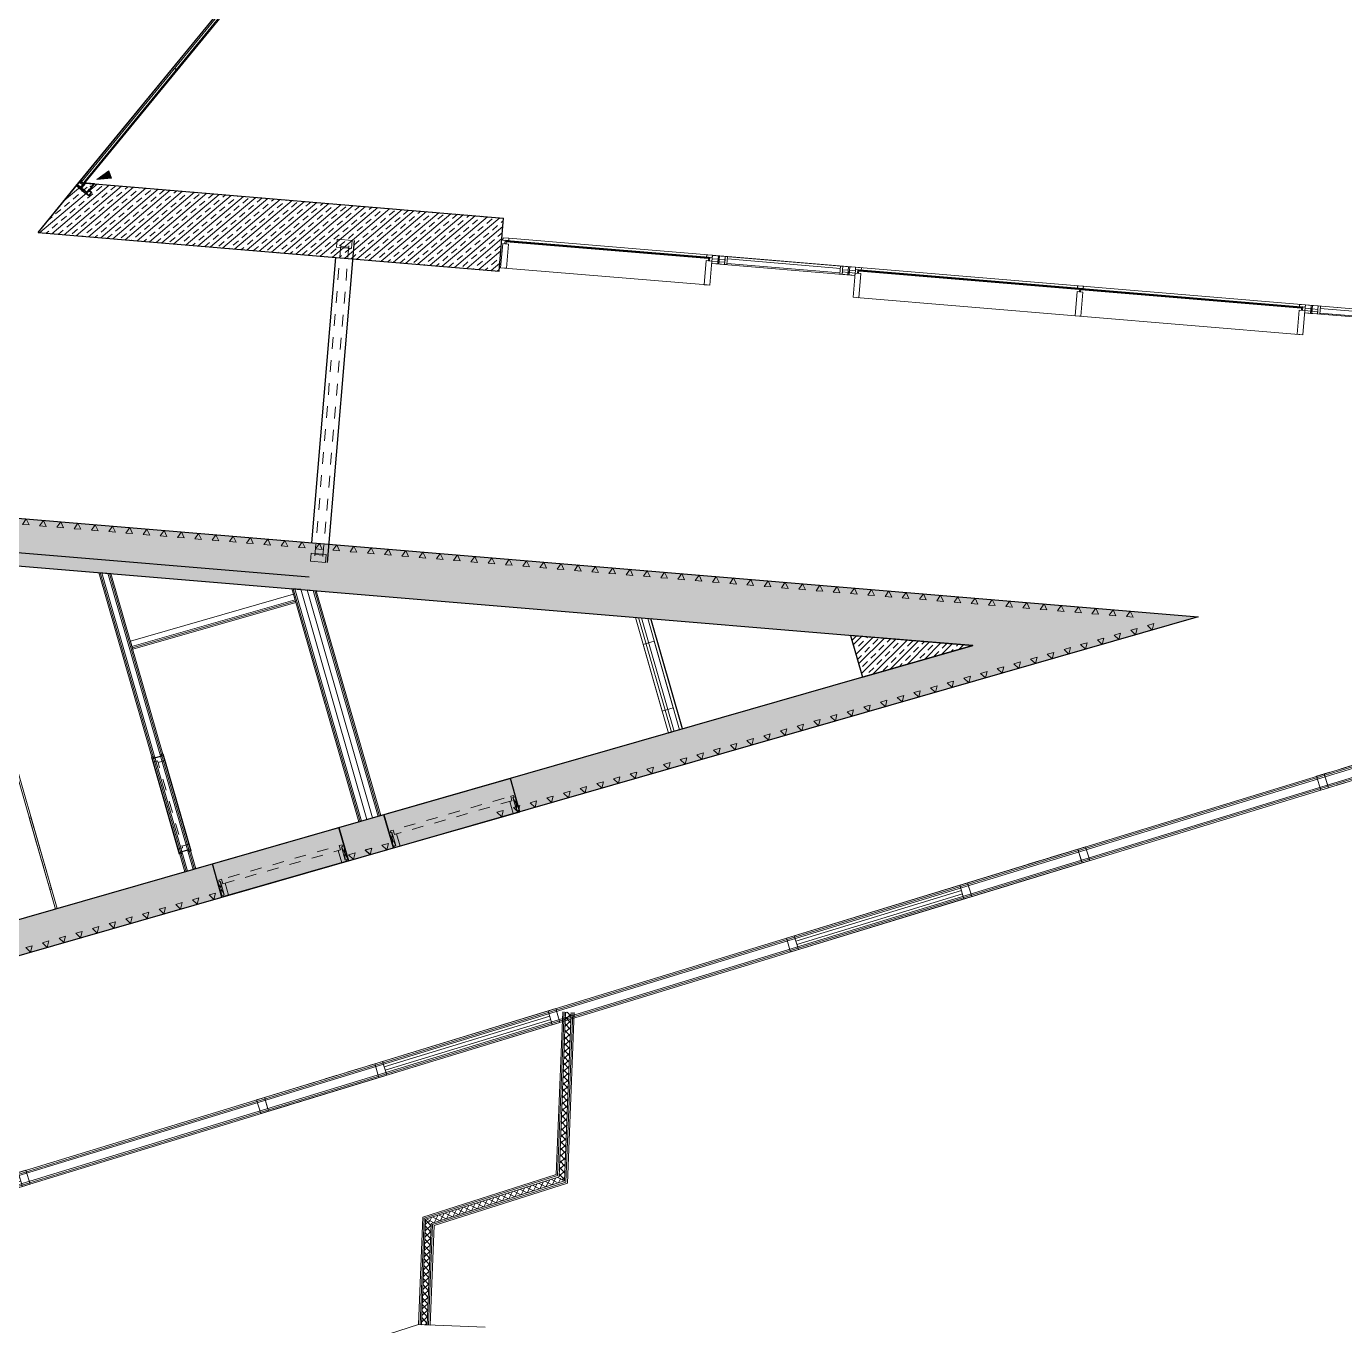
# Model space of a CAD drawing. Header units: metres. Extents: x 66528 to 66676, y 35171 to 35248.
# Drawn here: x 66612.03 to 66623.46, y 35204.18 to 35215.44 of the extents above; entities that cross this region are included whole.
import ezdxf

# ---------------------------------------------------------------- set-up
doc = ezdxf.new("R2010")
doc.units = ezdxf.units.M
doc.header["$LTSCALE"] = 0.00254
doc.linetypes.add('Ohne Titel-22', pattern=[0.78736, 0.39368, -0.39368])
doc.linetypes.add('Ohne Titel-26', pattern=[0.629921, 0.314961, -0.314961])
for name, color, linetype, lineweight in [('AUSBAU - Darstellungen - Fassade', 7, 'Continuous', 13), ('AUSBAU - Darstellungen - Trockenbau', 7, 'Continuous', 13), ('AUSBAU - Darstellungen - WC - Trennwände', 7, 'Continuous', 13), ('AUSBAU - Darstellungen - Wände - Mauerwerk', 7, 'Continuous', 25), ('AUSBAU - Objekte - Türen', 7, 'Continuous', 13), ('Keine', 7, 'Continuous', 9), ('ROHBAU - Darstellungen - Decken', 150, 'Continuous', 25), ('ROHBAU - Darstellungen - Sichtbetonklassen', 7, 'Continuous', 5), ('ROHBAU - Darstellungen - Wände', 7, 'Continuous', 25)]:
    doc.layers.add(name, color=color, linetype=linetype, lineweight=lineweight)

# ---------------------------------------------------------------- blocks, each defined once
blk = doc.blocks.new('Tür_TB_87.5cm_10cm-2')
at = {"layer": 'AUSBAU - Objekte - Türen', "lineweight": 18}
for p, q in [((-0.443, 0), (-0.443, -0.013)), ((-0.443, -0.013), (-0.443, 0)), ((0.432, 0), (0.432, -0.013)), ((0.432, -0.013), (0.432, 0)), ((-0.443, -0.013), (-0.428, -0.013)), ((-0.443, -0.1), (-0.443, -0.087)), ((-0.443, -0.087), (-0.443, -0.1)), ((-0.428, -0.087), (-0.443, -0.087)), ((0.432, -0.013), (0.417, -0.013)), ((0.417, -0.087), (0.432, -0.087)), ((0.432, -0.1), (0.432, -0.087)), ((0.432, -0.087), (0.432, -0.1))]:
    blk.add_line(p, q, dxfattribs=at)
at = {"layer": 'AUSBAU - Objekte - Türen', "color": 255, "lineweight": 25, "flags": 128}
blk.add_lwpolyline([(-0.443, 0), (-0.443, -0.013), (-0.428, -0.013), (-0.428, -0.087), (-0.443, -0.087), (-0.443, -0.1), (0.432, -0.1), (0.432, -0.087), (0.417, -0.087), (0.417, -0.013), (0.432, -0.013), (0.432, 0)], close=True, dxfattribs=at)
at = {"layer": 'AUSBAU - Objekte - Türen', "lineweight": 18, "flags": 128}
for points in [[(-0.428, -0.1), (-0.383, -0.1), (-0.383, -0.04), (-0.398, -0.04), (-0.398, 0), (-0.428, 0)], [(0.417, -0.1), (0.372, -0.1), (0.372, -0.04), (0.387, -0.04), (0.387, 0), (0.417, 0)]]:
    blk.add_lwpolyline(points, close=True, dxfattribs=at)
at = {"layer": 'AUSBAU - Objekte - Türen', "color": 9, "linetype": 'Ohne Titel-26', "lineweight": 5, "flags": 128}
blk.add_lwpolyline([(-0.383, -0.04), (-0.398, -0.04), (-0.398, -0.02), (-0.398, 0), (0.387, 0), (0.387, -0.04), (0.373, -0.04)], close=True, dxfattribs=at)
blk = doc.blocks.new('SB 4')
at = {"layer": 'ROHBAU - Darstellungen - Sichtbetonklassen', "color": 251, "linetype": 'Continuous', "lineweight": 5, "flags": 128}
for points in [[(-0.121, -0.05), (-0.15, 0), (-0.179, -0.05)], [(-0.029, -0.05), (0, 0), (0.029, -0.05)]]:
    blk.add_lwpolyline(points, close=True, dxfattribs=at)
blk = doc.blocks.new('Gruppe-193-1')
at = {"layer": 'ROHBAU - Darstellungen - Sichtbetonklassen', "color": 7, "rotation": 196.1550094128664}
for p in [(66613.516, 35207.834), (66613.227, 35207.751), (66612.649, 35207.585), (66612.938, 35207.668), (66612.36, 35207.502), (66612.071, 35207.419), (66611.493, 35207.253), (66611.782, 35207.336), (66611.204, 35207.17), (66610.915, 35207.087), (66610.626, 35207.004)]:
    blk.add_blockref('SB 4', p, dxfattribs=at)
blk = doc.blocks.new('Gruppe-194-1')
at = {"layer": 'ROHBAU - Darstellungen - Wände', "color": 7, "rotation": 196.1550094128664}
for p in [(66621.645, 35210.168), (66621.067, 35210.002), (66621.356, 35210.085), (66620.778, 35209.919), (66620.2, 35209.753), (66620.489, 35209.836), (66619.911, 35209.67), (66619.622, 35209.587), (66619.044, 35209.421), (66619.333, 35209.504), (66618.755, 35209.338), (66618.466, 35209.255), (66617.887, 35209.089), (66618.176, 35209.172), (66617.598, 35209.006), (66617.02, 35208.84), (66617.309, 35208.923), (66616.731, 35208.757), (66616.442, 35208.674), (66616.153, 35208.591)]:
    blk.add_blockref('SB 4', p, dxfattribs=at)
blk = doc.blocks.new('Gruppe-195-1')
at = {"layer": 'ROHBAU - Darstellungen - Wände', "color": 7, "rotation": 196.1550094128664}
blk.add_blockref('SB 4', (66614.869, 35208.223), dxfattribs=at)
blk = doc.blocks.new('Gruppe-196-1')
at = {"layer": 'ROHBAU - Darstellungen - Wände', "xscale": -1, "rotation": 355.2371682706811}
for p in [(66605.905, 35211.685), (66606.203, 35211.66), (66606.502, 35211.635), (66606.801, 35211.61), (66607.1, 35211.585), (66607.399, 35211.56), (66607.399, 35211.56), (66607.698, 35211.535), (66607.997, 35211.51), (66608.296, 35211.485), (66608.595, 35211.46), (66608.595, 35211.46), (66608.894, 35211.435), (66609.193, 35211.41), (66609.492, 35211.385), (66609.791, 35211.36), (66610.09, 35211.335), (66610.389, 35211.31), (66610.688, 35211.285), (66610.987, 35211.26), (66611.286, 35211.235), (66611.286, 35211.235), (66611.585, 35211.21), (66611.884, 35211.185), (66612.183, 35211.16), (66612.482, 35211.135), (66612.781, 35211.11), (66613.079, 35211.085), (66613.378, 35211.06), (66613.677, 35211.036), (66613.976, 35211.011), (66613.976, 35211.011), (66614.275, 35210.986), (66614.275, 35210.986), (66614.574, 35210.961), (66614.873, 35210.936), (66615.172, 35210.911), (66615.471, 35210.886), (66615.77, 35210.861), (66616.069, 35210.836), (66616.368, 35210.811), (66616.667, 35210.786), (66616.966, 35210.761), (66616.966, 35210.761), (66617.265, 35210.736), (66617.564, 35210.711), (66617.863, 35210.686), (66618.162, 35210.661), (66618.461, 35210.636), (66618.76, 35210.611), (66619.059, 35210.586), (66619.358, 35210.561), (66619.657, 35210.536), (66619.657, 35210.536), (66619.956, 35210.511), (66620.254, 35210.486), (66620.553, 35210.461), (66620.852, 35210.436), (66620.852, 35210.436), (66621.151, 35210.411), (66621.45, 35210.386)]:
    blk.add_blockref('SB 4', p, dxfattribs=at)
blk = doc.blocks.new('BTS_kombi_flurtür_OG4')
at = {"layer": 'AUSBAU - Objekte - Türen', "linetype": 'Continuous'}
for p, q in [((-0.75, 0.077), (0.75, 0.077)), ((-0.75, 0.047), (0.75, 0.047))]:
    blk.add_line(p, q, dxfattribs=at)
at = {"layer": 'AUSBAU - Objekte - Türen', "linetype": 'Continuous', "lineweight": 5, "flags": 128}
for points in [[(-0.82, 0.125), (-0.75, 0.125), (-0.75, 0), (-0.82, 0)], [(-0.75, 0.125), (0.75, 0.125), (0.75, 0), (-0.75, 0)]]:
    blk.add_lwpolyline(points, close=True, dxfattribs=at)
at = {"layer": 'AUSBAU - Objekte - Türen', "flags": 128}
for points in [[(0.75, 0.125), (0.75, 0), (0.82, 0), (0.82, 0.125)], [(1.82, 0.125), (1.82, 0), (1.89, 0), (1.89, 0.125)]]:
    blk.add_lwpolyline(points, close=True, dxfattribs=at)
at = {"layer": 'AUSBAU - Objekte - Türen', "color": 255, "linetype": 'Continuous', "flags": 128}
blk.add_lwpolyline([(1.82, 0.125), (1.82, 0), (0.82, 0), (0.82, 0.125)], close=True, dxfattribs=at)
at = {"layer": 'AUSBAU - Objekte - Türen', "color": 253, "linetype": 'Ohne Titel-22', "flags": 128}
blk.add_lwpolyline([(1.82, 0.125), (1.82, 0), (0.82, 0), (0.82, 0.125)], close=True, dxfattribs=at)
blk = doc.blocks.new('Nieschentür_4')
at = {"layer": 'AUSBAU - Objekte - Türen', "color": 253, "linetype": 'Ohne Titel-22'}
for p, q in [((-0.035, 1.35), (-0.035, 0)), ((0.035, 1.35), (0.035, 0)), ((-0.035, -1.35), (-0.035, 0)), ((0.035, -1.35), (0.035, 0))]:
    blk.add_line(p, q, dxfattribs=at)
at = {"layer": 'AUSBAU - Objekte - Türen', "linetype": 'Ohne Titel-22'}
for p, q in [((0.035, 1.34), (-0.035, 1.34)), ((0.035, -1.34), (-0.035, -1.34))]:
    blk.add_line(p, q, dxfattribs=at)
at = {"layer": 'AUSBAU - Objekte - Türen', "flags": 128}
for points in [[(0.06, 1.4), (-0.07, 1.4), (-0.07, 1.33), (0.06, 1.33)], [(0.06, -1.4), (-0.07, -1.4), (-0.07, -1.33), (0.06, -1.33)]]:
    blk.add_lwpolyline(points, close=True, dxfattribs=at)
blk = doc.blocks.new('Tür_STB_114cm_30cm')
at = {"layer": 'AUSBAU - Objekte - Türen', "lineweight": 25}
for p, q in [((-1.14, 0.15), (-1.14, -0.15)), ((0, 0.15), (0, -0.15)), ((0, 0.15), (0, -0.15))]:
    blk.add_line(p, q, dxfattribs=at)
at = {"layer": 'AUSBAU - Objekte - Türen', "color": 254, "lineweight": 5}
for p, q in [((-1.115, 0.135), (-1.14, 0.015)), ((-1.115, 0.015), (-1.14, 0.135)), ((-0.025, 0.135), (0, 0.015)), ((-0.025, 0.015), (0, 0.135))]:
    blk.add_line(p, q, dxfattribs=at)
at = {"layer": 'AUSBAU - Objekte - Türen', "color": 255, "linetype": 'Continuous', "lineweight": 25, "flags": 128}
blk.add_lwpolyline([(-1.14, 0.15), (-1.14, -0.15), (0, -0.15), (0, 0.15)], close=True, dxfattribs=at)
at = {"layer": 'AUSBAU - Objekte - Türen', "lineweight": 18, "flags": 128}
for points in [[(-1.115, 0.135), (-1.115, 0.015), (-1.14, 0.015), (-1.14, 0.135)], [(-1.125, 0.15), (-1.08, 0.15), (-1.08, 0.04), (-1.1, 0.04), (-1.1, 0), (-1.125, 0), (-1.125, 0.015), (-1.115, 0.015), (-1.115, 0.135), (-1.125, 0.135)], [(-0.015, 0.15), (-0.06, 0.15), (-0.06, 0.04), (-0.04, 0.04), (-0.04, 0), (-0.015, 0), (-0.015, 0.015), (-0.025, 0.015), (-0.025, 0.135), (-0.015, 0.135)], [(-0.025, 0.135), (-0.025, 0.015), (0, 0.015), (0, 0.135)]]:
    blk.add_lwpolyline(points, close=True, dxfattribs=at)
at = {"layer": 'AUSBAU - Objekte - Türen', "color": 9, "linetype": 'Ohne Titel-26', "lineweight": 5, "flags": 128}
blk.add_lwpolyline([(-1.1, 0.04), (-0.04, 0.04), (-0.04, 0), (-1.1, 0)], close=True, dxfattribs=at)
blk = doc.blocks.new('WC_Tür_Leichtbau')
at = {"layer": 'AUSBAU - Darstellungen - WC - Trennwände', "flags": 128}
for points in [[(-0.3125, 0.0075), (-0.3125, -0.0075), (-0.3255, -0.0075), (-0.3255, 0.0075)], [(0.3255, 0.0075), (0.3255, -0.0075), (0.3125, -0.0075), (0.3125, 0.0075)]]:
    blk.add_lwpolyline(points, close=True, dxfattribs=at)
at = {"layer": 'AUSBAU - Darstellungen - WC - Trennwände', "color": 255, "linetype": 'Continuous', "flags": 128}
blk.add_lwpolyline([(0.3125, 0.0075), (0.3125, -0.0075), (-0.3125, -0.0075), (-0.3125, 0.0075)], close=True, dxfattribs=at)
at = {"layer": 'AUSBAU - Darstellungen - WC - Trennwände', "color": 253, "linetype": 'Ohne Titel-22', "flags": 128}
blk.add_lwpolyline([(0.3125, 0.0075), (0.3125, -0.0075), (-0.3125, -0.0075), (-0.3125, 0.0075)], close=True, dxfattribs=at)
blk = doc.blocks.new('Gruppe-287-1')
at = {"layer": 'ROHBAU - Darstellungen - Wände', "color": 7, "rotation": 196.1550094128664}
blk.add_blockref('SB 4', (66615.013, 35208.264), dxfattribs=at)
blk = doc.blocks.new('pr-riegel_BTS_halle ost')
at = {"layer": 'AUSBAU - Darstellungen - Fassade', "flags": 128}
for points in [[(-0.025, 0.24), (0.025, 0.24), (0.025, 0.03), (-0.025, 0.03)], [(-0.025, 0), (0.025, 0), (0.025, -0.02), (-0.025, -0.02)], [(-0.005, 0.03), (0.005, 0.03), (0.005, 0), (-0.005, 0)]]:
    blk.add_lwpolyline(points, close=True, dxfattribs=at)
blk = doc.blocks.new('INNEN_Tür_Balkon-Halle_H-Schn')
at = {"layer": 'AUSBAU - Darstellungen - Fassade'}
for p, q in [((0.02, 0.05), (1.263, 0.05)), ((0.151, 0.04), (1.133, 0.04)), ((0.11, -0.02), (1.263, -0.02)), ((0.151, 0), (1.133, 0))]:
    blk.add_line(p, q, dxfattribs=at)
at = {"layer": 'AUSBAU - Darstellungen - Fassade', "flags": 128}
for points in [[(0.02, 0.03), (0.071, 0.03), (0.071, 0.01), (0.02, 0.01)], [(0.02, 0.03), (0.071, 0.03), (0.071, 0.01), (0.02, 0.01)], [(0.081, 0.03), (0.131, 0.03), (0.131, 0.01), (0.081, 0.01)], [(0.081, 0.03), (0.131, 0.03), (0.131, 0.01), (0.081, 0.01)], [(1.153, 0.03), (1.203, 0.03), (1.203, 0.01), (1.153, 0.01)], [(1.153, 0.03), (1.203, 0.03), (1.203, 0.01), (1.153, 0.01)], [(1.213, 0.03), (1.265, 0.03), (1.265, 0.01), (1.213, 0.01)], [(1.213, 0.03), (1.265, 0.03), (1.265, 0.01), (1.213, 0.01)]]:
    blk.add_lwpolyline(points, close=True, dxfattribs=at)
at = {"layer": 'Keine', "color": 7, "linetype": 'Continuous', "lineweight": 5, "flags": 128}
for points in [[(0.02, 0.05), (0.071, 0.05), (0.071, 0.03), (0.02, 0.03)], [(0.02, 0.01), (0.071, 0.01), (0.071, -0.02), (0.02, -0.02)], [(0.071, 0.05), (0.081, 0.05), (0.081, -0.02), (0.071, -0.02)], [(0.081, 0.01), (0.131, 0.01), (0.131, -0.02), (0.081, -0.02)], [(0.081, 0.05), (0.131, 0.05), (0.131, 0.03), (0.081, 0.03)], [(0.131, 0.05), (0.151, 0.05), (0.151, -0.02), (0.131, -0.02)], [(1.133, 0.05), (1.153, 0.05), (1.153, -0.02), (1.133, -0.02)], [(1.153, 0.05), (1.203, 0.05), (1.203, 0.03), (1.153, 0.03)], [(1.153, 0.01), (1.203, 0.01), (1.203, -0.02), (1.153, -0.02)], [(1.203, 0.05), (1.213, 0.05), (1.213, -0.02), (1.203, -0.02)], [(1.213, 0.05), (1.265, 0.05), (1.265, 0.03), (1.213, 0.03)], [(1.213, 0.01), (1.265, 0.01), (1.265, -0.02), (1.213, -0.02)]]:
    blk.add_lwpolyline(points, close=True, dxfattribs=at)
at = {"layer": 'AUSBAU - Darstellungen - Fassade', "color": 7}
for p in [(-0.005, 0), (1.29, 0)]:
    blk.add_blockref('pr-riegel_BTS_halle ost', p, dxfattribs=at)
blk = doc.blocks.new('Gruppe-422-1')
at = {"layer": 'AUSBAU - Objekte - Türen', "flags": 128}
blk.add_lwpolyline([(66617.379, 35210.085), (66617.475, 35210.113), (66617.64, 35209.536), (66617.544, 35209.508)], close=True, dxfattribs=at)
blk = doc.blocks.new('halfenschiene_schn')
at = {"layer": 'AUSBAU - Darstellungen - Fassade', "flags": 128}
blk.add_lwpolyline([(-0.02, 0), (-0.02, -0.03), (0.02, -0.03), (0.02, 0)], dxfattribs=at)
for points in [[(-0.02, 0), (0.02, 0), (0.02, -0.03), (-0.02, -0.03)], [(0.02, 0), (0.01, 0), (0.01, -0.005), (0.015, -0.005), (0.015, -0.025), (-0.015, -0.025), (-0.015, -0.005), (-0.01, -0.005), (-0.01, 0), (-0.02, 0), (-0.02, -0.03), (0.02, -0.03)]]:
    blk.add_lwpolyline(points, close=True, dxfattribs=at)
blk = doc.blocks.new('Gruppe-436-1')
at = {"layer": 'AUSBAU - Darstellungen - Fassade'}
for p, q in [((66612.511, 35214.111), (66622.924, 35226.819)), ((66622.924, 35226.755), (66612.541, 35214.083)), ((66613.32, 35215.075), (66613.333, 35215.064)), ((66613.322, 35215.077), (66613.335, 35215.066))]:
    blk.add_line(p, q, dxfattribs=at)
at = {"layer": 'AUSBAU - Darstellungen - Fassade', "flags": 128}
for points in [[(66612.505, 35214.081), (66612.518, 35214.07), (66622.933, 35226.78), (66622.919, 35226.791)], [(66612.47, 35214.061), (66612.481, 35214.051), (66612.482, 35214.053), (66612.472, 35214.061), (66612.511, 35214.108), (66612.514, 35214.105), (66612.511, 35214.102), (66612.515, 35214.102), (66612.518, 35214.105), (66612.511, 35214.111)], [(66612.541, 35214.083), (66612.545, 35214.08), (66612.516, 35214.044), (66612.512, 35214.048)], [(66612.62, 35214.075), (66612.597, 35214.047), (66612.589, 35214.054), (66612.59, 35214.055), (66612.597, 35214.05), (66612.615, 35214.073), (66612.547, 35214.08), (66612.517, 35214.043), (66612.516, 35214.044), (66612.546, 35214.082)], [(66612.58, 35214.029), (66612.584, 35214.026), (66612.58, 35214.022), (66612.56, 35213.997), (66612.553, 35214.003), (66612.479, 35214.063), (66612.482, 35214.067), (66612.559, 35214.004)]]:
    blk.add_lwpolyline(points, close=True, dxfattribs=at)
at = {"layer": 'AUSBAU - Darstellungen - Fassade'}
for centre, start, end in [((66613.318, 35215.078), 294.6307, 346.7097), ((66613.336, 35215.063), 114.6307, 166.7097)]:
    blk.add_arc(centre, 0.00342, start, end, dxfattribs=at)
at = {"layer": 'AUSBAU - Darstellungen - Fassade', "rotation": 50.67022294596826}
blk.add_blockref('halfenschiene_schn', (66612.566, 35214.005), dxfattribs=at)

msp = doc.modelspace()

# ---------------------------------------------------------------- hatches: boundary and pattern name
at = {"layer": 'AUSBAU - Darstellungen - Fassade', "linetype": 'Continuous', "lineweight": 0}
msp.add_hatch(color=255, dxfattribs=at).paths.add_polyline_path([(66612.773, 35214.126), (66612.644, 35214.112), (66612.749, 35214.188)])
at = {"layer": 'AUSBAU - Darstellungen - Wände - Mauerwerk', "linetype": 'Continuous', "lineweight": 5}
h = msp.add_hatch(dxfattribs=at)
h.set_pattern_fill('MF_IN WAND', color=253, angle=87.7208, style=0, pattern_type=2)
h.set_pattern_definition([(132.7208, (32145.234708, -67925.421173), (0.029386734218, 0.027137056804), []), (42.7208, (32145.390213, -67925.277573), (0.027280904492, -0.029253243412), [])])
h.paths.add_polyline_path([(66616.65, 35205.474), (66616.698, 35205.437), (66616.756, 35206.898), (66616.707, 35206.9)])
h = msp.add_hatch(dxfattribs=at)
h.set_pattern_fill('MF_IN WAND', color=253, angle=17.7207, style=0, pattern_type=2)
h.set_pattern_definition([(62.7207, (-52834.792526, -53438.40992), (0.035551315081, -0.018333139285), []), (-27.2793, (-52834.6044, -53438.506932), (-0.018158500309, -0.035640831451), [])])
h.paths.add_polyline_path([(66615.494, 35205.105), (66615.543, 35205.068), (66616.698, 35205.437), (66616.65, 35205.474)])
h = msp.add_hatch(dxfattribs=at)
h.set_pattern_fill('MF_IN WAND', color=253, angle=87.7208, style=0, pattern_type=2)
h.set_pattern_definition([(132.7208, (32145.234708, -67925.421173), (0.029386734218, 0.027137056804), []), (42.7208, (32145.390212, -67925.277573), (0.027280904492, -0.029253243412), [])])
h.paths.add_polyline_path([(66615.458, 35204.192), (66615.508, 35204.19), (66615.543, 35205.068), (66615.494, 35205.105)])
at = {"layer": 'ROHBAU - Darstellungen - Wände', "linetype": 'Continuous', "lineweight": 5}
h = msp.add_hatch(dxfattribs=at)
h.set_pattern_fill('STAHLBETON 1_5MM', angle=-4.7793, style=0, pattern_type=2)
h.set_pattern_definition([(40.22072459, (0, 0), (0.04843004399, -0.057267188154), []), (40.22072459, (0.02583, -0.030544), (0.04843004399, -0.057267188154), [0.06, -0.04])])
h.paths.add_polyline_path([(66612.137, 35213.654), (66612.49, 35214.086), (66616.169, 35213.779), (66616.131, 35213.32)])
h = msp.add_hatch(dxfattribs=at)
h.set_pattern_fill('STAHLBETON 1_5MM', angle=-4.7793, style=0, pattern_type=2)
h.set_pattern_definition([(40.22071389, (0, 0), (0.048430033296, -0.0572671972), []), (40.22071389, (0.02583, -0.030544), (0.048430033296, -0.0572671972), [0.06, -0.04])])
h.paths.add_polyline_path([(66611.413, 35210.813), (66611.447, 35211.222), (66622.188, 35210.324), (66620.236, 35210.076)])
h = msp.add_hatch(dxfattribs=at)
h.set_pattern_fill('STAHLBETON 1_5MM', angle=-163.9793, style=0, pattern_type=2)
h.set_pattern_definition([(-118.9793, (0, 0), (-0.06560961027, 0.03633702024), []), (-118.9793, (-0.03499, 0.01938), (-0.06560961027, 0.03633702024), [0.06, -0.04])])
h.paths.add_polyline_path([(66620.236, 35210.076), (66622.188, 35210.324), (66606.776, 35205.899), (66606.693, 35206.187)])
h = msp.add_hatch(dxfattribs=at)
h.set_pattern_fill('STAHLBETON 1_5MM', style=0, pattern_type=2)
h.set_pattern_definition([(45, (0, 0), (0.05303300859, -0.05303300859), []), (45, (0.028285, -0.028285), (0.05303300859, -0.05303300859), [0.06, -0.04])])
h.paths.add_polyline_path([(66619.175, 35210.164), (66619.279, 35209.801), (66620.236, 35210.076)])

# ---------------------------------------------------------------- linework, layer by layer
at = {"layer": 'AUSBAU - Darstellungen - Fassade', "linetype": 'Continuous'}
msp.add_line((66622.783, 35226.648), (66612.151, 35213.672), dxfattribs=at)
at = {"layer": 'AUSBAU - Darstellungen - Fassade'}
for p, q in [((66617.943, 35213.434), (66616.194, 35213.58)), ((66628.227, 35212.6), (66616.215, 35213.604)), ((66617.932, 35213.2), (66616.144, 35213.349)), ((66621.156, 35213.165), (66619.253, 35213.324)), ((66623.08, 35213.004), (66621.176, 35213.163)), ((66623.095, 35212.768), (66619.223, 35213.092))]:
    msp.add_line(p, q, dxfattribs=at)
at = {"layer": 'AUSBAU - Darstellungen - Fassade', "lineweight": 5, "flags": 128}
msp.add_lwpolyline([(66612.773, 35214.126), (66612.644, 35214.112), (66612.749, 35214.188)], close=True, dxfattribs=at)
at = {"layer": 'AUSBAU - Darstellungen - Fassade', "flags": 128}
for points in [[(66617.944, 35213.44), (66616.194, 35213.586), (66616.193, 35213.574), (66617.943, 35213.428)], [(66619.252, 35213.318), (66621.155, 35213.159), (66621.156, 35213.171), (66619.253, 35213.33)], [(66623.081, 35213.01), (66621.176, 35213.169), (66621.175, 35213.157), (66623.08, 35212.998)]]:
    msp.add_lwpolyline(points, close=True, dxfattribs=at)
at = {"layer": 'AUSBAU - Darstellungen - Trockenbau', "color": 7, "linetype": 'Continuous', "lineweight": 13}
for p, q in [((66612.662, 35210.709), (66613.407, 35208.115)), ((66612.662, 35210.709), (66612.768, 35210.7)), ((66612.768, 35210.7), (66613.503, 35208.142)), ((66614.414, 35210.563), (66614.334, 35210.569)), ((66614.914, 35208.548), (66614.334, 35210.569)), ((66614.986, 35208.568), (66614.414, 35210.563)), ((66614.467, 35210.558), (66615.034, 35208.582)), ((66614.467, 35210.558), (66614.547, 35210.551)), ((66614.547, 35210.551), (66615.106, 35208.603)), ((66614.349, 35210.521), (66612.936, 35210.115)), ((66614.37, 35210.449), (66612.957, 35210.043)), ((66614.349, 35210.521), (66614.37, 35210.449)), ((66617.418, 35210.311), (66617.311, 35210.32)), ((66617.599, 35209.318), (66617.311, 35210.32)), ((66617.695, 35209.346), (66617.418, 35210.311)), ((66612.936, 35210.115), (66612.957, 35210.043)), ((66550.463, 35186.735), (66626.543, 35209.96)), ((66550.579, 35186.64), (66626.557, 35209.833)), ((66617.695, 35209.346), (66617.599, 35209.318)), ((66615.034, 35208.582), (66615.106, 35208.603)), ((66614.986, 35208.568), (66614.914, 35208.548)), ((66613.407, 35208.115), (66613.503, 35208.142)), ((66614.288, 35203.827), (66615.433, 35204.193)), ((66616.009, 35204.17), (66615.433, 35204.193))]:
    msp.add_line(p, q, dxfattribs=at)
at = {"layer": 'AUSBAU - Darstellungen - Trockenbau', "color": 7, "linetype": 'Continuous', "lineweight": 5}
for p, q in [((66612.675, 35210.708), (66613.419, 35208.118)), ((66612.675, 35210.708), (66613.419, 35208.118)), ((66612.688, 35210.707), (66613.431, 35208.122)), ((66612.688, 35210.707), (66613.431, 35208.122)), ((66612.742, 35210.702), (66613.479, 35208.136)), ((66612.742, 35210.702), (66613.479, 35208.136)), ((66612.755, 35210.701), (66613.491, 35208.139)), ((66612.755, 35210.701), (66613.491, 35208.139)), ((66614.926, 35208.551), (66614.347, 35210.568)), ((66614.926, 35208.551), (66614.347, 35210.568)), ((66614.938, 35208.555), (66614.36, 35210.567)), ((66614.938, 35208.555), (66614.36, 35210.567)), ((66614.52, 35210.554), (66615.082, 35208.596)), ((66614.52, 35210.554), (66615.082, 35208.596)), ((66614.534, 35210.552), (66615.094, 35208.599)), ((66614.534, 35210.552), (66615.094, 35208.599)), ((66614.363, 35210.473), (66612.95, 35210.067)), ((66614.363, 35210.473), (66612.95, 35210.067)), ((66614.367, 35210.461), (66612.954, 35210.055)), ((66614.367, 35210.461), (66612.954, 35210.055)), ((66617.623, 35209.325), (66617.338, 35210.318)), ((66617.623, 35209.325), (66617.338, 35210.318)), ((66617.647, 35209.332), (66617.364, 35210.316)), ((66617.647, 35209.332), (66617.364, 35210.316)), ((66550.474, 35186.725), (66626.545, 35209.947)), ((66550.474, 35186.725), (66626.545, 35209.947)), ((66550.486, 35186.716), (66626.546, 35209.934)), ((66550.486, 35186.716), (66626.546, 35209.934)), ((66550.556, 35186.659), (66626.554, 35209.859)), ((66550.556, 35186.659), (66626.554, 35209.859)), ((66550.567, 35186.649), (66626.555, 35209.846)), ((66550.567, 35186.649), (66626.555, 35209.846))]:
    msp.add_line(p, q, dxfattribs=at)
at = {"layer": 'AUSBAU - Darstellungen - WC - Trennwände'}
for p, q in [((66612.287, 35207.793), (66611.454, 35210.694)), ((66612.301, 35207.797), (66611.469, 35210.698)), ((66612.301, 35207.797), (66612.287, 35207.793))]:
    msp.add_line(p, q, dxfattribs=at)
at = {"layer": 'AUSBAU - Darstellungen - Wände - Mauerwerk', "color": 7, "linetype": 'Continuous', "lineweight": 13}
for p, q in [((66616.625, 35205.493), (66616.682, 35206.901)), ((66616.723, 35205.419), (66616.781, 35206.897)), ((66615.47, 35205.124), (66616.625, 35205.493)), ((66615.567, 35205.05), (66616.723, 35205.419)), ((66615.433, 35204.193), (66615.47, 35205.124)), ((66615.533, 35204.189), (66615.567, 35205.05)), ((66615.533, 35204.189), (66615.433, 35204.193))]:
    msp.add_line(p, q, dxfattribs=at)
at = {"layer": 'AUSBAU - Darstellungen - Wände - Mauerwerk', "color": 7, "linetype": 'Continuous', "lineweight": 5}
for p, q in [((66616.638, 35205.484), (66616.694, 35206.901)), ((66616.638, 35205.484), (66616.694, 35206.901)), ((66616.65, 35205.474), (66616.707, 35206.9)), ((66616.65, 35205.474), (66616.707, 35206.9)), ((66616.698, 35205.437), (66616.756, 35206.898)), ((66616.698, 35205.437), (66616.756, 35206.898)), ((66616.71, 35205.428), (66616.769, 35206.898)), ((66616.71, 35205.428), (66616.769, 35206.898)), ((66615.482, 35205.114), (66616.638, 35205.484)), ((66615.482, 35205.114), (66616.638, 35205.484)), ((66615.494, 35205.105), (66616.65, 35205.474)), ((66615.494, 35205.105), (66616.65, 35205.474)), ((66615.543, 35205.068), (66616.698, 35205.437)), ((66615.543, 35205.068), (66616.698, 35205.437)), ((66615.555, 35205.059), (66616.71, 35205.428)), ((66615.555, 35205.059), (66616.71, 35205.428)), ((66615.446, 35204.192), (66615.482, 35205.114)), ((66615.446, 35204.192), (66615.482, 35205.114)), ((66615.458, 35204.192), (66615.494, 35205.105)), ((66615.458, 35204.192), (66615.494, 35205.105)), ((66615.508, 35204.19), (66615.543, 35205.068)), ((66615.508, 35204.19), (66615.543, 35205.068)), ((66615.52, 35204.189), (66615.555, 35205.059)), ((66615.52, 35204.189), (66615.555, 35205.059))]:
    msp.add_line(p, q, dxfattribs=at)
at = {"layer": 'AUSBAU - Objekte - Türen', "color": 253, "linetype": 'Ohne Titel-22', "flags": 128}
msp.add_lwpolyline([(66623.28, 35208.964), (66623.316, 35208.844), (66624.273, 35209.136), (66624.236, 35209.256)], close=True, dxfattribs=at)
at = {"layer": 'AUSBAU - Objekte - Türen', "flags": 128}
msp.add_lwpolyline([(66623.28, 35208.964), (66623.316, 35208.844), (66623.249, 35208.824), (66623.213, 35208.943)], close=True, dxfattribs=at)
at = {"layer": 'ROHBAU - Darstellungen - Decken'}
for p, q in [((66612.49, 35214.086), (66622.863, 35226.745)), ((66617.719, 35209.353), (66617.444, 35210.309))]:
    msp.add_line(p, q, dxfattribs=at)
at = {"layer": 'ROHBAU - Darstellungen - Decken', "linetype": 'Continuous'}
for p, q in [((66614.645, 35210.794), (66614.878, 35213.584)), ((66614.509, 35210.966), (66614.715, 35213.437))]:
    msp.add_line(p, q, dxfattribs=at)
at = {"layer": 'ROHBAU - Darstellungen - Wände', "color": 7, "linetype": 'Continuous', "lineweight": 25}
for p, q in [((66612.137, 35213.654), (66612.49, 35214.086)), ((66612.49, 35214.086), (66616.169, 35213.779)), ((66612.469, 35214.06), (66612.554, 35213.99)), ((66612.554, 35213.99), (66612.624, 35214.075)), ((66616.131, 35213.32), (66616.169, 35213.779)), ((66612.137, 35213.654), (66616.131, 35213.32)), ((66611.447, 35211.222), (66622.188, 35210.324)), ((66611.413, 35210.813), (66620.236, 35210.076)), ((66622.188, 35210.324), (66606.776, 35205.899)), ((66620.236, 35210.076), (66610.629, 35207.317))]:
    msp.add_line(p, q, dxfattribs=at)
at = {"layer": 'ROHBAU - Darstellungen - Wände', "color": 1, "linetype": 'Continuous'}
msp.add_line((66614.484, 35210.667), (66605.739, 35211.398), dxfattribs=at)
at = {"layer": 'ROHBAU - Darstellungen - Wände', "color": 255, "linetype": 'Continuous', "lineweight": 25, "flags": 128}
msp.add_lwpolyline([(66612.491, 35214.086), (66612.469, 35214.06), (66612.554, 35213.99), (66612.624, 35214.075)], close=True, dxfattribs=at)
at = {"layer": 'ROHBAU - Darstellungen - Wände', "color": 7, "linetype": 'Continuous', "lineweight": 25, "flags": 128}
msp.add_lwpolyline([(66619.175, 35210.164), (66619.279, 35209.801), (66620.236, 35210.076)], close=True, dxfattribs=at)

# ---------------------------------------------------------------- block references
at = {"layer": 'AUSBAU - Darstellungen - Fassade', "color": 7}
msp.add_blockref('Gruppe-436-1', (0, 0), dxfattribs=at)
for name, p, rotation in [('pr-riegel_BTS_halle ost', (66616.189, 35213.586), 175.2472600023612), ('INNEN_Tür_Balkon-Halle_H-Schn', (66619.238, 35213.331), 175.2207), ('INNEN_Tür_Balkon-Halle_H-Schn', (66624.375, 35212.902), 175.2207)]:
    msp.add_blockref(name, p, dxfattribs=dict(at, rotation=rotation))
at = {"layer": 'AUSBAU - Darstellungen - Fassade', "color": 173, "rotation": 175.2207363615852}
msp.add_blockref('pr-riegel_BTS_halle ost', (66621.166, 35213.17), dxfattribs=at)
at = {"layer": 'AUSBAU - Objekte - Türen', "color": 7}
for name, p, rotation in [('Nieschentür_4', (66614.682, 35212.196), 355.2207), ('Tür_STB_114cm_30cm', (66615.174, 35208.466), 196.0207034945897), ('WC_Tür_Leichtbau', (66612.156, 35208.277), 106.0207138849948), ('BTS_kombi_flurtür_OG4', (66619.441, 35207.661), 16.97571916407842)]:
    msp.add_blockref(name, p, dxfattribs=dict(at, rotation=rotation))
msp.add_blockref('Gruppe-422-1', (0, 0), dxfattribs=at)
at = {"layer": 'AUSBAU - Objekte - Türen', "color": 7, "xscale": -1}
for name, p, rotation in [('Tür_TB_87.5cm_10cm-2', (66613.243, 35208.684), 106.0207000010909), ('Tür_STB_114cm_30cm', (66614.784, 35208.354), 196.0207034939963), ('BTS_kombi_flurtür_OG4', (66615.874, 35206.572), 16.97168004203114), ('BTS_kombi_flurtür_OG4', (66611.283, 35205.171), 16.97568083430409)]:
    msp.add_blockref(name, p, dxfattribs=dict(at, rotation=rotation))
at = {"layer": 'ROHBAU - Darstellungen - Wände'}
msp.add_blockref('Gruppe-196-1', (0, 0), dxfattribs=at)
at = {"layer": 'ROHBAU - Darstellungen - Wände', "color": 7}
for name in ['Gruppe-194-1', 'Gruppe-195-1', 'Gruppe-287-1', 'Gruppe-193-1']:
    msp.add_blockref(name, (0, 0), dxfattribs=at)

doc.saveas('drawing.dxf')
